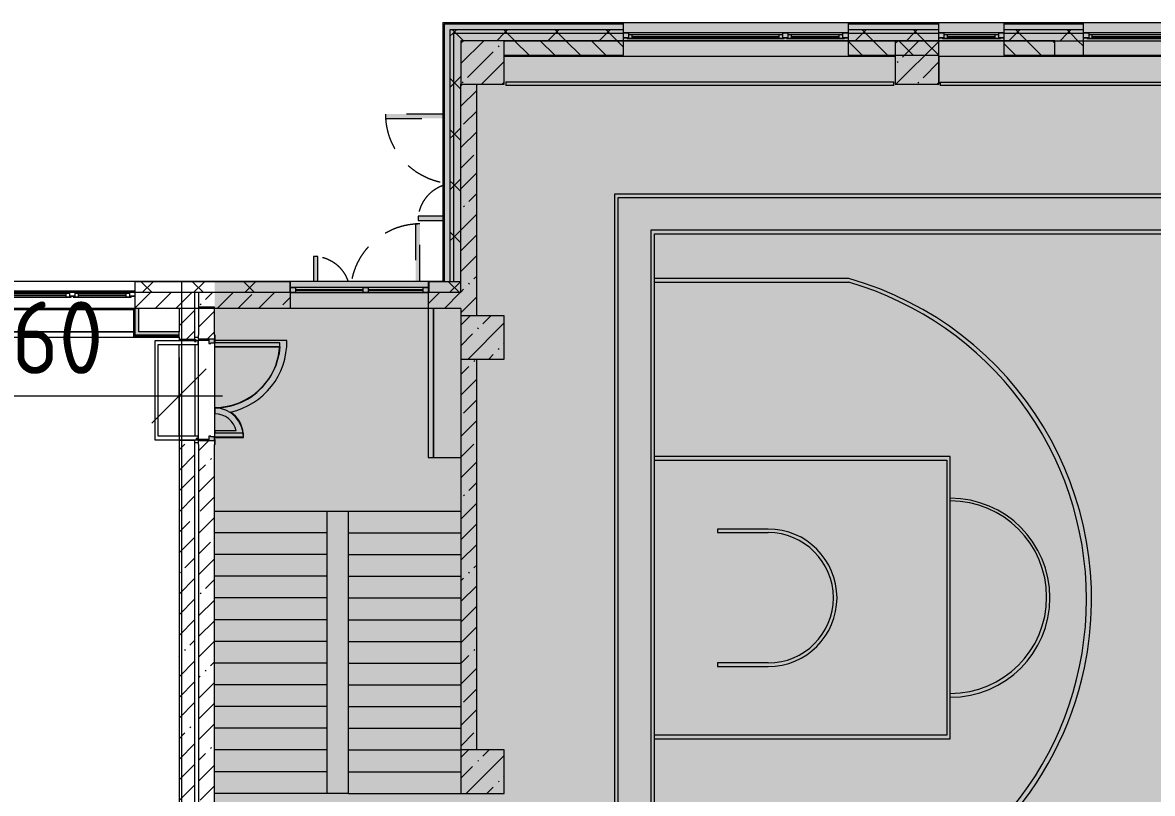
# Model space of a CAD drawing. Header units: millimetres. Extents: x 34897 to 231692, y -8553 to 29000.
# Drawn here: x 140791 to 156392, y 16700 to 27350 of the extents above; entities that cross this region are included whole.
import ezdxf

# ---------------------------------------------------------------- set-up
doc = ezdxf.new("R2010")
doc.units = ezdxf.units.MM
doc.linetypes.add('200_ШТРИХ__ш1_п0_6_', pattern=[800, 500, -300])
for name, color, linetype, lineweight in [('A-ANNO-DIMS', 7, 'Continuous', 9), ('A-ANNO-DIMS-500', 7, 'Continuous', 9), ('A-DETL-MBND-1', 7, '200_ШТРИХ__ш1_п0_6_', 9), ('A-GLAZ-2', 7, 'Continuous', 5), ('A-WALL', 7, 'Continuous', 9), ('A-WALL-3', 7, 'Continuous', 5), ('I-WALL-4', 7, 'Continuous', 5), ('S-COLS-3', 7, 'Continuous', 5), ('Оси', 7, 'Continuous', 9)]:
    doc.layers.add(name, color=color, linetype=linetype, lineweight=lineweight)
doc.layers.add('A-DETL-GENF-2', color=7, linetype='Continuous', lineweight=9, true_color=0xc0c0c0, transparency=0.4)
for name, color, linetype, lineweight, true_color in [('A-DOOR-2', 7, 'Continuous', 5, 0xe2e2e2), ('A-DOOR-3', 7, 'Continuous', 5, 0xb7b7b7), ('A-DOOR-FRAM-1', 7, 'Continuous', 5, 0xe2e2e2), ('A-DOOR-FRAM-2', 7, 'Continuous', 5, 0xaaaaaa), ('A-DOOR-FRAM-3', 7, 'Continuous', 5, 0xb7b7b7), ('A-FLOR-1', 7, 'Continuous', 5, 0xaaaaaa), ('A-FLOR-2', 7, 'Continuous', 5, 0xb7b7b7), ('A-GLAZ-3', 7, 'Continuous', 5, 0x737373), ('A-WALL-4', 7, 'Continuous', 9, 0x737373), ('A-WALL-5', 7, 'Continuous', 5, 0x737373), ('I-WALL-3', 7, 'Continuous', 9, 0xe7e7e7), ('I-WALL-5', 7, 'Continuous', 5, 0x737373), ('S-COLS-4', 7, 'Continuous', 5, 0x737373), ('S-STRS-1', 7, 'Continuous', 5, 0x737373)]:
    doc.layers.add(name, color=color, linetype=linetype, lineweight=lineweight, true_color=true_color)
doc.styles.add('ISOCPEUR_1', font='isocpeur.ttf', dxfattribs={"width": 0.9, "height": 1000})
doc.dimstyles.new('ISO-2_0_0_9К_Средний_округл2', dxfattribs={"dimscale": 304.8, "dimtxt": 995.981176, "dimasz": 2.46063, "dimexe": 1.968504, "dimexo": 0, "dimgap": 0, "dimtad": 1, "dimdec": 0, "dimrnd": 10, "dimzin": 0, "dimdsep": 46, "dimtxsty": 'ISOCPEUR_1', "dimblk1": 'OBLIQUE', "dimblk2": 'OBLIQUE', "dimsah": 1, "dimcen": 0.09, "dimdle": 1.968504, "dimazin": 0, "dimtfac": 1, "dimtdec": 4, "dimtix": 1, "dimtmove": 0, "dimatfit": 3, "dimfxl": 1, "dimtvp": 1, "dimtolj": 1, "dimtzin": 0, "dimarcsym": 2})
pattern_1 = [(45, (104681.5, 0), (-285.123, 285.123), []), (45, (104966.64, 0), (-285.123, 285.123), [504.031, -100.806, 16.764, -84.042])]
pattern_2 = [(45, (104681.5, 0), (-353.5534, 353.5534), []), (135, (104681.5, 0), (-353.5534, -353.5534), [])]
pattern_3 = [(45, (104681.5, 0), (-530.33, 530.33), []), (135, (104681.5, 0), (-530.33, -530.33), [])]

# ---------------------------------------------------------------- blocks, each defined once
blk = doc.blocks.new('BSC_Колонна _Прямоугольная - 600х600-V67-2_10_2_птичка')
at = {"layer": 'S-COLS-3'}
h = blk.add_hatch(dxfattribs=at)
h.set_pattern_fill('FP_111', color=256, style=0, pattern_type=2)
h.set_pattern_definition([(45, (-42460, -26800), (-285.123, 285.123), []), (45, (-42174.88, -26800), (-285.123, 285.123), [504.031, -100.806, 16.764, -84.042])])
h.paths.add_polyline_path([(-300, -300), (300, -300), (300, 300), (-300, 300), (-300, 39)])
at = {"layer": 'S-COLS-4'}
for p, q in [((300, 300), (-300, 300)), ((-300, 300), (-300, -300)), ((300, -300), (300, 300)), ((-300, -300), (300, -300))]:
    blk.add_line(p, q, dxfattribs=at)
blk = doc.blocks.new('BSC_Колонна _Прямоугольная - 600х600-V80-2_10_2_птичка')
at = {"layer": 'S-COLS-3'}
h = blk.add_hatch(dxfattribs=at)
h.set_pattern_fill('FP_123', color=256, style=0, pattern_type=2)
h.set_pattern_definition([(45, (-42460, -17000), (-285.123, 285.123), []), (45, (-42174.88, -17000), (-285.123, 285.123), [504.031, -100.806, 16.764, -84.042])])
h.paths.add_polyline_path([(-300, -300), (300, -300), (300, 300), (-300, 300)])
at = {"layer": 'S-COLS-4'}
for p, q in [((300, 300), (-300, 300)), ((-300, 300), (-300, -300)), ((300, -300), (300, 300)), ((-300, -300), (300, -300))]:
    blk.add_line(p, q, dxfattribs=at)
blk = doc.blocks.new('BSC_Колонна _Прямоугольная - 600х600-V81-2_10_2_птичка')
at = {"layer": 'S-COLS-3'}
h = blk.add_hatch(dxfattribs=at)
h.set_pattern_fill('FP_124', color=256, style=0, pattern_type=2)
h.set_pattern_definition([(45, (-42460, -23000), (-285.123, 285.123), []), (45, (-42174.88, -23000), (-285.123, 285.123), [504.031, -100.806, 16.764, -84.042])])
h.paths.add_polyline_path([(-300, -300), (300, -300), (300, 300), (-300, 300), (-300, -210)])
at = {"layer": 'S-COLS-4'}
for p, q in [((300, 300), (-300, 300)), ((-300, 300), (-300, -300)), ((300, -300), (300, 300)), ((-300, -300), (300, -300))]:
    blk.add_line(p, q, dxfattribs=at)
blk = doc.blocks.new('120_Окно_СКБ_2Ст - 120_Окно_СКБ_2Ст 3100х2500 _мал_створка слева_ 2-19089248-2_10_2_птичка')
at = {"layer": 'A-GLAZ-3'}
for p, q in [((-1550, -75), (-1550, -5)), ((-1550, -5), (-1480, -5)), ((1550, -5), (-1550, -5)), ((-1480, -75), (-1550, -75)), ((-1550, -75), (-1500, -75)), ((-1480, -75), (-1500, -75)), ((-1500, -75), (-1500, -85)), ((-1500, -85), (670, -85)), ((670, -85), (-1500, -85)), ((-1480, -5), (-1480, -75)), ((650, -35), (-1480, -35)), ((-1480, -35), (-1480, -75)), ((-1430, -85), (-1430, -35)), ((-1430, -55), (600, -55)), ((600, -65), (-1430, -65)), ((600, -85), (600, -35)), ((650, -75), (650, -5)), ((650, -5), (720, -5)), ((650, -75), (650, -35)), ((720, -75), (650, -75)), ((670, -75), (650, -75)), ((670, -75), (700, -75)), ((670, -85), (670, -75)), ((720, -75), (700, -75)), ((700, -75), (700, -85)), ((700, -85), (1500, -85)), ((1500, -85), (700, -85)), ((720, -5), (720, -75)), ((1480, -35), (720, -35)), ((720, -35), (720, -75)), ((770, -85), (770, -35)), ((770, -55), (1430, -55)), ((1430, -65), (770, -65)), ((1430, -85), (1430, -35)), ((1480, -75), (1480, -5)), ((1480, -5), (1550, -5)), ((1480, -75), (1480, -35)), ((1550, -75), (1480, -75)), ((1500, -75), (1480, -75)), ((1500, -75), (1550, -75)), ((1500, -85), (1500, -75)), ((1550, -5), (1550, -75))]:
    blk.add_line(p, q, dxfattribs=at)
blk = doc.blocks.new('120_Окно_СКБ_1Ст - 120_Окно_СКБ_1Ст 900х2500_h_-19906774-2_10_2_птичка')
at = {"layer": 'A-GLAZ-3'}
for p, q in [((-450, -75), (-450, -5)), ((-450, -5), (-380, -5)), ((450, -5), (-450, -5)), ((-380, -75), (-450, -75)), ((-450, -75), (-400, -75)), ((-380, -75), (-400, -75)), ((-400, -75), (-400, -85)), ((-400, -85), (400, -85)), ((400, -85), (-400, -85)), ((-380, -5), (-380, -75)), ((380, -35), (-380, -35)), ((-380, -35), (-380, -75)), ((-330, -85), (-330, -35)), ((-330, -55), (330, -55)), ((330, -65), (-330, -65)), ((330, -85), (330, -35)), ((380, -75), (380, -5)), ((380, -5), (450, -5)), ((380, -75), (380, -35)), ((450, -75), (380, -75)), ((400, -75), (380, -75)), ((400, -75), (450, -75)), ((400, -85), (400, -75)), ((450, -5), (450, -75))]:
    blk.add_line(p, q, dxfattribs=at)
blk = doc.blocks.new('120_Окно_СКБ_2Ст - 120_Окно_СКБ_2Ст 3100х2500 _мал_створка слева_ 2-22446355-2_10_2_птичка')
at = {"layer": 'A-GLAZ-2'}
for p, q in [((-1550, -127), (-1550, -57)), ((-1550, -57), (-1480, -57)), ((1550, -57), (-1550, -57)), ((-1480, -127), (-1550, -127)), ((-1550, -127), (-1500, -127)), ((-1480, -127), (-1500, -127)), ((-1500, -127), (-1500, -137)), ((-1500, -137), (670, -137)), ((670, -137), (-1500, -137)), ((-1480, -57), (-1480, -127)), ((650, -87), (-1480, -87)), ((-1480, -87), (-1480, -127)), ((-1430, -137), (-1430, -87)), ((-1430, -107), (600, -107)), ((600, -117), (-1430, -117)), ((600, -137), (600, -87)), ((650, -127), (650, -57)), ((650, -57), (720, -57)), ((650, -127), (650, -87)), ((720, -127), (650, -127)), ((670, -127), (650, -127)), ((670, -127), (700, -127)), ((670, -137), (670, -127)), ((720, -127), (700, -127)), ((700, -127), (700, -137)), ((700, -137), (1500, -137)), ((1500, -137), (700, -137)), ((720, -57), (720, -127)), ((1480, -87), (720, -87)), ((720, -87), (720, -127)), ((770, -137), (770, -87)), ((770, -107), (1430, -107)), ((1430, -117), (770, -117)), ((1430, -137), (1430, -87)), ((1480, -127), (1480, -57)), ((1480, -57), (1550, -57)), ((1480, -127), (1480, -87)), ((1550, -127), (1480, -127)), ((1500, -127), (1480, -127)), ((1500, -127), (1550, -127)), ((1500, -137), (1500, -127)), ((1550, -57), (1550, -127))]:
    blk.add_line(p, q, dxfattribs=at)
blk = doc.blocks.new('120_Окно_СКБ_2Ст - 120_Окно_СКБ_2Ст 1900х2400 глухое-23537524-2_10_2_птичка')
at = {"layer": 'A-GLAZ-3'}
for p, q in [((-950, 5), (-950, 75)), ((-950, 75), (-880, 75)), ((950, 75), (-950, 75)), ((-880, 5), (-950, 5)), ((-950, 5), (950, 5)), ((-880, 75), (-880, 5)), ((-120, 45), (-880, 45)), ((-120, 35), (-880, 35)), ((-120, 5), (-120, 75)), ((-120, 75), (-50, 75)), ((-50, 5), (-120, 5)), ((-50, 75), (-50, 5)), ((880, 45), (-50, 45)), ((880, 35), (-50, 35)), ((880, 5), (880, 75)), ((880, 75), (950, 75)), ((950, 5), (880, 5)), ((950, 75), (950, 5))]:
    blk.add_line(p, q, dxfattribs=at)
blk = doc.blocks.new('110_Дверь_СКБ_2Ст_Наружная - ДН-1_л__ Двухстворчатая 1350 х3200 _ЛК_ в свету с верхним остеклением 2-22448815-2_10_2_птичка')
at = {"layer": 'A-DETL-MBND-1'}
for points in [[(755, 79), (755, 869), (695, 869), (695, 79)], [(-655, 79), (-655, 419), (-715, 419), (-715, 79)]]:
    blk.add_hatch(color=256, dxfattribs=at).paths.add_polyline_path(points)
for p, q in [((755, 869), (695, 869)), ((695, 869), (695, 79)), ((755, 79), (755, 869)), ((-715, 419), (-715, 79)), ((-655, 419), (-715, 419)), ((-655, 79), (-655, 419))]:
    blk.add_line(p, q, dxfattribs=at)
for centre, radius, start, end in [((755, -91), 960, 90, 169.7202), ((-715, -91), 510, 19.6305, 90)]:
    blk.add_arc(centre, radius, start, end, dxfattribs=at)
blk = doc.blocks.new('110_Дверь_СКБ_2Ст - Д-1 Лестничная клетка EIS60-V157-2_10_2_птичка')
at = {"layer": 'A-DOOR-2'}
for points in [[(-587.5, 110), (-587.5, 1010), (-637.5, 1010), (-637.5, 110)], [(662.5, 510), (612.5, 510), (612.5, 110), (662.5, 110)], [(712.5, 30), (697.5, 30), (697.5, -110), (712.5, -110)]]:
    blk.add_hatch(color=256, dxfattribs=at).paths.add_polyline_path(points)
h = blk.add_hatch(color=256, dxfattribs=at)
h.paths.add_polyline_path([(712.5, 110), (662.5, 110), (662.5, 60), (652.5, 60), (654.4, 30), (712.5, 30), (712.5, 90.1)])
h.paths.add_polyline_path([(-627.5, 60), (-637.5, 60), (-637.5, 110), (-687.5, 110), (-687.5, 30), (-627.5, 30)])
at = {"layer": 'A-DOOR-FRAM-1'}
for points in [[(-672.5, 110), (-672.5, 118), (-742.5, 118), (-742.5, 110)], [(-672.5, 30), (-687.5, 30), (-687.5, -110), (-672.5, -110)], [(767.5, 110), (767.5, 118), (697.5, 118), (697.5, 110)], [(-672.5, -110), (-742.5, -110), (-742.5, -118), (-672.5, -118)], [(767.5, -118), (767.5, -110), (697.5, -110), (697.5, -118)]]:
    blk.add_hatch(color=256, dxfattribs=at).paths.add_polyline_path(points)
at = {"layer": 'A-DOOR-3'}
for p, q in [((-637.5, 1010), (-637.5, 110)), ((-587.5, 1010), (-637.5, 1010)), ((-587.5, 110), (-587.5, 1010)), ((662.5, 510), (612.5, 510)), ((612.5, 510), (612.5, 110)), ((662.5, 110), (662.5, 510)), ((-637.5, 110), (-587.5, 110)), ((612.5, 110), (662.5, 110))]:
    blk.add_line(p, q, dxfattribs=at)
for centre, radius, start, end in [((-637.5, 110), 900, 72, 90), ((-637.5, 110), 900, 54, 72), ((-637.5, 110), 900, 0, 54), ((662.5, 110), 400, 90, 180)]:
    blk.add_arc(centre, radius, start, end, dxfattribs=at)
at = {"layer": 'A-DOOR-FRAM-2'}
for p, q in [((-687.5, 110), (-687.5, 30)), ((-687.5, 30), (-627.5, 30)), ((-672.5, 30), (-687.5, 30)), ((-687.5, 30), (-687.5, -110)), ((-672.5, -110), (-672.5, 30)), ((-637.5, 60), (-637.5, 110)), ((-627.5, 60), (-637.5, 60)), ((-627.5, 30), (-627.5, 60)), ((662.5, 60), (652.5, 60)), ((652.5, 60), (652.5, 30)), ((652.5, 30), (712.5, 30)), ((662.5, 110), (662.5, 60)), ((712.5, 30), (697.5, 30)), ((697.5, 30), (697.5, -110)), ((712.5, 30), (712.5, 110)), ((712.5, -110), (712.5, 30)), ((-672.5, -110), (-742.5, -110)), ((-742.5, -110), (-742.5, -118)), ((-742.5, -118), (-672.5, -118)), ((-687.5, -110), (-672.5, -110)), ((-672.5, -118), (-672.5, -110)), ((697.5, -110), (712.5, -110)), ((767.5, -110), (697.5, -110)), ((697.5, -110), (697.5, -118)), ((697.5, -118), (767.5, -118)), ((767.5, -118), (767.5, -110))]:
    blk.add_line(p, q, dxfattribs=at)
at = {"layer": 'A-DOOR-FRAM-3'}
for p, q in [((-672.5, 118), (-742.5, 118)), ((-742.5, 118), (-742.5, 110)), ((-742.5, 110), (-672.5, 110)), ((-637.5, 110), (-687.5, 110)), ((-672.5, 110), (-672.5, 118)), ((712.5, 110), (662.5, 110)), ((767.5, 118), (697.5, 118)), ((697.5, 118), (697.5, 110)), ((697.5, 110), (767.5, 110)), ((767.5, 110), (767.5, 118))]:
    blk.add_line(p, q, dxfattribs=at)
blk = doc.blocks.new('110_Дверь_СКБ_2Ст_Наружная - ДН-1_л__ Двухстворчатая 1350 х3200 _ЛК_ в свету с верхним остеклением EI30-23529464-2_10_2_птичка')
at = {"layer": 'A-DETL-MBND-1'}
for points in [[(695, 512), (695, 125), (755, 125), (755, 915), (695, 915)], [(-715, 125), (-655, 125), (-655, 465), (-715, 465)]]:
    blk.add_hatch(color=256, dxfattribs=at).paths.add_polyline_path(points)
for p, q in [((755, 915), (695, 915)), ((695, 915), (695, 125)), ((755, 125), (755, 915)), ((-715, 465), (-715, 125)), ((-655, 465), (-715, 465)), ((-655, 125), (-655, 465))]:
    blk.add_line(p, q, dxfattribs=at)
for centre, radius, start, end in [((755, -45), 960, 90, 169.737), ((-715, -45), 510, 19.5984, 90)]:
    blk.add_arc(centre, radius, start, end, dxfattribs=at)
blk = doc.blocks.new('Зашивка приборов отопления22 - Зашивка приборов отопления-33321747-2_10_2_птичка')
at = {"layer": 'A-WALL-3'}
for p, q in [((37288, 26888), (34188, 26888)), ((34188, 26567), (37268, 26567)), ((37268, 26567), (34188, 26567)), ((34188, 26492), (37268, 26492))]:
    blk.add_line(p, q, dxfattribs=at)
blk = doc.blocks.new('Зашивка приборов отопления28 - Зашивка приборов отопления-33322877-2_10_2_птичка')
at = {"layer": 'A-WALL-5'}
for p, q in [((75401, 486), (73341, 486)), ((73341, 486), (73341, 411)), ((73341, 411), (73341, 36)), ((75401, 411), (73341, 411)), ((73341, 411), (73341, 36)), ((73341, 411), (75401, 411))]:
    blk.add_line(p, q, dxfattribs=at)
blk = doc.blocks.new('DIMBLOCK112-2_10_2_птичка')
at = {"layer": 'A-ANNO-DIMS-500'}
for p, q in [((142952, 22721), (142952, 21591)), ((142952, 22191), (142952, 22721)), ((138292, 22600), (138292, 21591)), ((138292, 22191), (138292, 22600)), ((137692, 22191), (143552, 22191))]:
    blk.add_line(p, q, dxfattribs=at)
at = {"layer": 'A-ANNO-DIMS-500', "lineweight": 20}
for p, q in [((138292, 22191), (138667, 22566)), ((142952, 22191), (143327, 22566)), ((138292, 22191), (137917, 21816)), ((142952, 22191), (142577, 21816))]:
    blk.add_line(p, q, dxfattribs=at)
at = {"layer": 'A-ANNO-DIMS-500', "color": 0, "insert": (139310, 23497), "char_height": 1000, "width": 3148.83, "attachment_point": 1, "line_spacing_factor": 1.149209, "style": 'ISOCPEUR_1'}
blk.add_mtext('4660', dxfattribs=at)
blk = doc.blocks.new('_Oblique')
at = {"color": 0, "linetype": 'ByBlock', "lineweight": -2}
blk.add_line((-0.5, -0.5), (0.5, 0.5), dxfattribs=at)

msp = doc.modelspace()

# ---------------------------------------------------------------- hatches: boundary and pattern name
at = {"layer": 'A-DETL-GENF-2'}
msp.add_hatch(color=256, dxfattribs=at).paths.add_polyline_path([(180522.5, -280), (180541.5, -280), (180541.5, 3300), (189541.5, 3300), (189541.5, 27350), (146591.5, 27350), (146591.5, 23778), (143441.5, 23778), (143441.5, -280), (179594.9, -280)])
at = {"layer": 'A-WALL-3'}
h = msp.add_hatch(dxfattribs=at)
h.set_pattern_fill('FP_93', color=256, style=0, pattern_type=2)
h.set_pattern_definition(pattern_2)
h.paths.add_polyline_path([(189485.4, 27200), (189541.5, 27200), (189541.5, 27250), (185031.5, 27250), (185031.5, 27200), (188870.1, 27200)])
h.paths.add_polyline_path([(181450, 27200), (182531.5, 27200), (182531.5, 27250), (181021.5, 27250), (181021.5, 27200)])
h.paths.add_polyline_path([(172174.8, 27200), (172641.5, 27200), (172638.5, 27250), (170841.5, 27250), (170841.5, 27200), (171247.3, 27200)])
h.paths.add_polyline_path([(173541.5, 27200), (178921.5, 27200), (178921.5, 27250), (173541.5, 27250)])
h.paths.add_polyline_path([(169941.5, 27200), (169941.5, 27250), (168861.5, 27250), (168861.5, 27200), (169636.7, 27200)])
h.paths.add_polyline_path([(154341.8, 27200), (155441.7, 27200), (155441.7, 27250), (154341.8, 27250)])
h.paths.add_polyline_path([(164541.5, 27200), (165721.5, 27200), (165721.5, 27250), (164541.5, 27250)])
h.paths.add_polyline_path([(161841.5, 27200), (161841.5, 27250), (160591.4, 27250), (160591.4, 27200), (161508.3, 27200)])
h.paths.add_polyline_path([(159189.5, 27200), (159691.4, 27200), (159691.4, 27250), (158541.7, 27250), (158541.7, 27200)])
h.paths.add_polyline_path([(146741.5, 27200), (149088.5, 27200), (149088.5, 27250), (146691.5, 27250), (146691.5, 27200)])
h.paths.add_polyline_path([(153441.8, 27200), (153441.8, 27250), (152188.5, 27250), (152188.5, 27200), (152696.9, 27200)])
h = msp.add_hatch(dxfattribs=at)
h.set_pattern_fill('FP_93', color=256, style=0, pattern_type=2)
h.set_pattern_definition(pattern_2)
h.paths.add_polyline_path([(146691.5, 23770), (146741.5, 23770), (146741.5, 27200), (146691.5, 27200), (146691.5, 23778)])
h = msp.add_hatch(dxfattribs=at)
h.set_pattern_fill('FP_93', color=256, style=0, pattern_type=2)
h.set_pattern_definition(pattern_2)
h.paths.add_polyline_path([(188881.5, 27100), (189541.5, 27100), (189541.5, 27200), (185031.5, 27200), (185031.5, 27100), (188870.1, 27100)])
h.paths.add_polyline_path([(172174.8, 27100), (172641.5, 27100), (172638.5, 27200), (170841.5, 27200), (170841.5, 27100), (171441.5, 27100)])
h.paths.add_polyline_path([(169941.5, 27100), (169941.5, 27200), (168861.5, 27200), (168861.5, 27100), (169636.7, 27100)])
h.paths.add_polyline_path([(173541.5, 27100), (178921.5, 27100), (178921.5, 27200), (173541.5, 27200)])
h.paths.add_polyline_path([(182531.5, 27100), (182531.5, 27200), (181021.5, 27200), (181021.5, 27100), (182377.5, 27100)])
h.paths.add_polyline_path([(161841.5, 27100), (161841.5, 27200), (160591.4, 27200), (160591.4, 27100), (161508.3, 27100)])
h.paths.add_polyline_path([(165721.5, 27100), (165721.5, 27200), (164541.5, 27200), (164541.5, 27100), (165682.1, 27100)])
h.paths.add_polyline_path([(158541.7, 27100), (159691.4, 27100), (159691.4, 27200), (158541.7, 27200)])
h.paths.add_polyline_path([(149088.5, 27100), (149088.5, 27200), (146741.5, 27200), (146741.5, 27100), (148059.3, 27100)])
h.paths.add_polyline_path([(152188.5, 27100), (153441.8, 27100), (153441.8, 27200), (152188.5, 27200)])
h.paths.add_polyline_path([(154341.8, 27100), (155441.7, 27100), (155441.7, 27200), (154341.8, 27200)])
h = msp.add_hatch(dxfattribs=at)
h.set_pattern_fill('FP_93', color=256, style=0, pattern_type=2)
h.set_pattern_definition(pattern_2)
h.paths.add_polyline_path([(146841.5, 23770), (146841.5, 27100), (146741.5, 27100), (146741.5, 23770)])
h = msp.add_hatch(dxfattribs=at)
h.set_pattern_fill('FP_103', color=256, style=0, pattern_type=2)
h.set_pattern_definition([(135, (104681.52, 0), (-176.7767, -176.7767), [])])
h.paths.add_polyline_path([(147441.5, 26900), (149088.5, 26900), (149088.5, 27100), (147441.5, 27100), (147441.5, 26947.7)])
h.paths.add_polyline_path([(155046.3, 26900), (155046.3, 27100), (154341.8, 27100), (154341.8, 26900), (154551.9, 26900)])
h.paths.add_polyline_path([(152188.5, 26900), (153441.8, 26900), (153441.8, 27100), (152188.5, 27100)])
h = msp.add_hatch(dxfattribs=at)
h.set_pattern_fill('FP_93', color=256, style=0, pattern_type=2)
h.set_pattern_definition(pattern_2)
h.paths.add_polyline_path([(138541.5, 23620), (139241.5, 23620), (139241.5, 23770), (138521.5, 23770), (138521.5, 23620)])
h.paths.add_polyline_path([(143441.5, 23620), (143441.5, 23770), (142341.5, 23770), (142341.5, 23620), (143421.7, 23620)])
h = msp.add_hatch(dxfattribs=at)
h.set_pattern_fill('FP_93', color=256, style=0, pattern_type=2)
h.set_pattern_definition(pattern_2)
h.paths.add_polyline_path([(146591.5, 23620), (146841.5, 23620), (146841.5, 23770), (146399.5, 23770), (146399.5, 23620), (146570.8, 23620)])
h.paths.add_polyline_path([(144483.5, 23620), (144483.5, 23770), (143441.5, 23770), (143441.5, 23620), (144349.2, 23620)])
at = {"layer": 'I-WALL-3'}
for points in [[(142346.5, 23029), (142396.5, 23029), (142396.5, 23399), (142346.5, 23399), (142346.5, 23368.5)], [(142396.5, 23029), (142951.5, 23029), (142951.5, 23079), (142396.5, 23079)]]:
    msp.add_hatch(color=256, dxfattribs=at).paths.add_polyline_path(points)
at = {"layer": 'I-WALL-4'}
h = msp.add_hatch(dxfattribs=at)
h.set_pattern_fill('FP_104', color=256, style=0, pattern_type=2)
h.set_pattern_definition([(135, (104681.5, 0), (-353.5534, -353.5534), [])])
h.paths.add_polyline_path([(185031.5, 26900), (185331.5, 26900), (185331.5, 27100), (185031.5, 27100), (185031.5, 26974.9)])
h.paths.add_polyline_path([(188881.5, 26900), (188881.5, 27100), (185831.5, 27100), (185831.5, 26900), (188870.1, 26900)])
h.paths.add_polyline_path([(178221.5, 26900), (178221.5, 27100), (175491.5, 27100), (175491.5, 26900), (177739.9, 26900)])
h.paths.add_polyline_path([(172641.5, 26900), (172638.5, 27100), (171441.5, 27100), (171441.5, 26900), (172638.5, 26900)])
h.paths.add_polyline_path([(178921.5, 26900), (178921.5, 27100), (178721.5, 27100), (178721.5, 26900)])
h.paths.add_polyline_path([(173541.5, 26900), (174991.5, 26900), (174991.5, 27100), (173541.5, 27100)])
h.paths.add_polyline_path([(181431.5, 26900), (181431.5, 27100), (181021.5, 27100), (181021.5, 26900)])
h.paths.add_polyline_path([(182531.5, 26900), (182531.5, 27100), (181931.5, 27100), (181931.5, 26900), (182377.5, 26900)])
h.paths.add_polyline_path([(161044.5, 26900), (161841.5, 26900), (161841.5, 27100), (160591.4, 27100), (160591.4, 26900)])
h.paths.add_polyline_path([(158541.7, 26900), (159691.4, 26900), (159691.4, 27100), (158541.7, 27100)])
h.paths.add_polyline_path([(164541.5, 26900), (165741.5, 26900), (165741.5, 27100), (164541.5, 27100)])
h.paths.add_polyline_path([(169146.3, 26900), (169941.5, 26900), (169941.5, 27100), (168841.5, 27100), (168841.5, 26900)])
h.paths.add_polyline_path([(155046.3, 26900), (155441.7, 26900), (155441.7, 27100), (155046.3, 27100)])
h = msp.add_hatch(dxfattribs=at)
h.set_pattern_fill('FP_101', color=256, style=0, pattern_type=2)
h.set_pattern_definition(pattern_1)
h.paths.add_polyline_path([(147061.5, 23300), (147061.5, 26500), (146841.5, 26500), (146841.5, 23300)])
h = msp.add_hatch(dxfattribs=at)
h.set_pattern_fill('FP_101', color=256, style=0, pattern_type=2)
h.set_pattern_definition(pattern_1)
h.paths.add_polyline_path([(142494.1, 23400), (143171.5, 23400), (143171.5, 23620), (142341.5, 23620), (142341.5, 23400)])
h.paths.add_polyline_path([(138291.5, 23400), (139241.5, 23400), (139241.5, 23620), (138291.5, 23620)])
h = msp.add_hatch(dxfattribs=at)
h.set_pattern_fill('FP_101', color=256, style=0, pattern_type=2)
h.set_pattern_definition(pattern_1)
h.paths.add_polyline_path([(143221.5, 23400), (143441.5, 23400), (143441.5, 23620), (143221.5, 23620)])
h = msp.add_hatch(dxfattribs=at)
h.set_pattern_fill('FP_101', color=256, style=0, pattern_type=2)
h.set_pattern_definition(pattern_1)
h.paths.add_polyline_path([(146841.5, 23400), (146841.5, 23620), (146391.5, 23620), (146391.5, 23400), (146668, 23400)])
h.paths.add_polyline_path([(144349.2, 23400), (144491.5, 23400), (144486.5, 23620), (143441.5, 23620), (143441.5, 23400)])
h = msp.add_hatch(dxfattribs=at)
h.set_pattern_fill('FP_101', color=256, style=0, pattern_type=2)
h.set_pattern_definition(pattern_1)
h.paths.add_polyline_path([(143421.7, 10450), (143441.5, 10450), (143441.5, 12125), (143221.5, 12125), (143221.5, 10450)])
h.paths.add_polyline_path([(143221.5, 13525), (143441.5, 13525), (143441.5, 21575), (143221.5, 21575), (143221.5, 13534.8)])
h.paths.add_polyline_path([(143441.5, 22975), (143441.5, 23420.3), (143221.5, 23420.3), (143221.5, 22975), (143421.7, 22975)])
h = msp.add_hatch(dxfattribs=at)
h.set_pattern_fill('FP_101', color=256, style=0, pattern_type=2)
h.set_pattern_definition(pattern_1)
h.paths.add_polyline_path([(142951.5, 11200), (143171.5, 11200), (143171.5, 12125), (142951.5, 12125), (142951.5, 11221)])
h.paths.add_polyline_path([(143171.5, 13525), (143171.5, 21575), (142951.5, 21575), (142951.5, 13525)])
h.paths.add_polyline_path([(143171.5, 22975), (143171.5, 23400), (142951.5, 23400), (142951.5, 22975)])
h = msp.add_hatch(dxfattribs=at)
h.set_pattern_fill('FP_205', color=256, style=0, pattern_type=2)
h.set_pattern_definition(pattern_3)
h.paths.add_polyline_path([(142334, 23004), (142951.5, 23004), (142951.5, 23016.5), (142334, 23016.5)])
h = msp.add_hatch(dxfattribs=at)
h.set_pattern_fill('FP_205', color=256, style=0, pattern_type=2)
h.set_pattern_definition(pattern_3)
h.paths.add_polyline_path([(142494.1, 23016.5), (142951.5, 23016.5), (142951.5, 23029), (142346.5, 23029), (142346.5, 23016.5), (142396.5, 23016.5)])
h = msp.add_hatch(dxfattribs=at)
h.set_pattern_fill('FP_101', color=256, style=0, pattern_type=2)
h.set_pattern_definition(pattern_1)
h.paths.add_polyline_path([(147061.5, 17300), (147061.5, 22700), (146841.5, 22700), (146841.5, 17300)])
at = {"layer": 'S-COLS-3'}
h = msp.add_hatch(dxfattribs=at)
h.set_pattern_fill('FP_101', color=256, style=0, pattern_type=2)
h.set_pattern_definition(pattern_1)
h.paths.add_polyline_path([(153441.5, 26500), (153441.5, 27100), (152841.5, 27100), (152841.5, 26500)])

# ---------------------------------------------------------------- linework, layer by layer
at = {"layer": 'A-DETL-MBND-1'}
msp.add_line((143221.5, 23619.7), (143171.5, 23619.7), dxfattribs=at)
at = {"layer": 'A-FLOR-1'}
for p, q in [((142321.5, 23380), (139241.5, 23380)), ((143221.5, 23400), (143171.5, 23400)), ((139241.5, 23079), (142321.5, 23079)), ((142931.5, 23003), (142321.5, 23003)), ((143166.5, 22954.3), (142614.9, 22954.3)), ((142614.9, 22954.3), (142614.9, 21584.5)), ((142931.5, 23000), (142931.5, 23003)), ((142951.5, 23000), (142931.5, 23000)), ((143213.5, 23000), (143171.5, 23000)), ((143214.9, 22954.3), (143186.5, 22954.3)), ((143214.9, 22904.3), (143214.9, 22954.3)), ((142664.9, 21634.5), (142664.9, 22904.3)), ((142664.9, 22904.3), (143214.9, 22904.3)), ((142614.9, 21584.5), (143213.5, 21584.5)), ((143214.9, 21634.5), (142664.9, 21634.5)), ((143170.8, 21550), (143213.5, 21550)), ((143214.9, 21590), (143214.9, 21634.5))]:
    msp.add_line(p, q, dxfattribs=at)
at = {"layer": 'A-FLOR-2'}
for p, q in [((147461.5, 26880), (147441.5, 26880)), ((153441.8, 26880), (153441.8, 26500)), ((169321.5, 24981.3), (148965.1, 24981.3)), ((148965.1, 24981.3), (148965.1, 13824.4)), ((149015.1, 13874.4), (149015.1, 24931.3)), ((149015.1, 24931.3), (169271.5, 24931.3)), ((168821.5, 24481.3), (149465.1, 24481.3)), ((149465.1, 24481.3), (149465.1, 14324.4)), ((149515.1, 14374.4), (149515.1, 24431.3)), ((149515.1, 24431.3), (159118.3, 24431.3)), ((152201.2, 23812.8), (149511.5, 23812.8)), ((149511.5, 23812.8), (149511.5, 23762.8)), ((149511.5, 23762.8), (152201.2, 23762.8)), ((144439.7, 22959.2), (143444.9, 22959.2)), ((143444.9, 22959.2), (143444.9, 22925)), ((143444.9, 22869.2), (144347.2, 22869.2)), ((143444.9, 22034.2), (143444.9, 21944.2)), ((143742, 21708.1), (143444.9, 21708.1)), ((143444.9, 21708.1), (143444.9, 21675)), ((143444.9, 21625), (143444.9, 21618.1)), ((143444.9, 21618.1), (143839.3, 21618.1)), ((153601.2, 21352.8), (149511.5, 21352.8)), ((149511.5, 21352.8), (149511.5, 21302.8)), ((149511.5, 21302.8), (153551.2, 21302.8)), ((153551.2, 21302.8), (153551.2, 17502.8)), ((153601.2, 17452.8), (153601.2, 21352.8)), ((150386.5, 20352.8), (150386.5, 20302.8)), ((151086.5, 20352.8), (150386.5, 20352.8)), ((150386.5, 20302.8), (151086.5, 20302.8)), ((151086.5, 18502.8), (150386.5, 18502.8)), ((150386.5, 18502.8), (150386.5, 18452.8)), ((150386.5, 18452.8), (151086.5, 18452.8)), ((153551.2, 17502.8), (149511.5, 17502.8)), ((149511.5, 17502.8), (149511.5, 17452.8)), ((149511.5, 17452.8), (153601.2, 17452.8))]:
    msp.add_line(p, q, dxfattribs=at)
for centre, radius, start, end in [((150946.5, 19382.8), 4604.2, 348.13013, 74.18669), ((150917, 19382.8), 4564.4, 286.34112, 73.65888), ((143444.9, 22939.2), 995, 282.67054, 1.1511), ((143444.9, 22939.2), 905, 270, 355.56313), ((143444.9, 21639.2), 305, 13.0427, 90), ((143444.9, 21639.2), 395, 5.20117, 56.45952), ((143444.9, 21639.2), 395, 356.92799, 357.93552), ((153601.2, 19402.8), 1375, 270, 90), ((153601.2, 19411.7), 1330, 270, 90), ((151086.5, 19402.8), 950, 270, 90), ((151086.5, 19402.8), 900, 270, 90), ((150946.5, 19382.8), 4604.2, 285.81331, 348.1026)]:
    msp.add_arc(centre, radius, start, end, dxfattribs=at)
at = {"layer": 'A-WALL'}
for p, q in [((144486.5, 23773), (142341.5, 23773)), ((144483.5, 23770), (142341.5, 23770)), ((143171.5, 23620), (142341.5, 23620)), ((142334, 23016.5), (142334, 23399)), ((142346.5, 23029), (142346.5, 23399)), ((142951.5, 23016.5), (142334, 23016.5)), ((142951.5, 23029), (142346.5, 23029)), ((142951.5, 23004), (142951.5, 23079))]:
    msp.add_line(p, q, dxfattribs=at)
at = {"layer": 'A-WALL-3'}
for p, q in [((138541.5, 23778), (146591.5, 23778)), ((142341.5, 23778), (142341.5, 23620)), ((143221.5, 23620), (138521.5, 23620)), ((143166.5, 22965), (143166.5, 22945)), ((143186.5, 22965), (143166.5, 22965)), ((143166.5, 22945), (143186.5, 22945)), ((143186.5, 22945), (143186.5, 22965)), ((143206.5, 21605), (143186.5, 21605)), ((143186.5, 21605), (143186.5, 21585)), ((143186.5, 21585), (143206.5, 21585)), ((143206.5, 21585), (143206.5, 21605))]:
    msp.add_line(p, q, dxfattribs=at)
at = {"layer": 'A-WALL-4'}
for p, q in [((146611.5, 27330), (146611.5, 23779.7)), ((149088.5, 27330), (146611.5, 27330)), ((153441.8, 27330), (152188.5, 27330)), ((155441.7, 27330), (154341.8, 27330)), ((146691.5, 27250), (146691.5, 23770)), ((149088.5, 27250), (146691.5, 27250)), ((146741.5, 27200), (146741.5, 23770)), ((149088.5, 27200), (146741.5, 27200)), ((153441.8, 27250), (152188.5, 27250)), ((153441.8, 27200), (152188.5, 27200)), ((155441.7, 27250), (154341.8, 27250)), ((155441.7, 27200), (154341.8, 27200)), ((149088.5, 27100), (147441.5, 27100)), ((147441.5, 27100), (149088.5, 27100)), ((153441.8, 27100), (152188.5, 27100)), ((152188.5, 27100), (153441.8, 27100)), ((155046.3, 27100), (154341.8, 27100)), ((154341.8, 27100), (155441.7, 27100)), ((155046.3, 26900), (155046.3, 27100)), ((144483.5, 23620), (144483.5, 23770)), ((144486.5, 23620), (144486.5, 23773)), ((146396.5, 23773), (146396.5, 23620)), ((146611.5, 23773), (146396.5, 23773)), ((146399.5, 23770), (146399.5, 23620)), ((146841.5, 23770), (146399.5, 23770)), ((146591.5, 23778), (146611.5, 23778)), ((146611.5, 23778), (146611.5, 23770)), ((144491.5, 23620), (143221.5, 23620)), ((146841.5, 23620), (146391.5, 23620))]:
    msp.add_line(p, q, dxfattribs=at)
at = {"layer": 'A-WALL-5'}
for p, q in [((146591.5, 27350), (146591.5, 23778)), ((146591.5, 27350), (161841.5, 27350)), ((149088.5, 27100), (149088.5, 27350)), ((152188.5, 27350), (152188.5, 27100)), ((153441.8, 27100), (153441.8, 27350)), ((154341.8, 27350), (154341.8, 27100)), ((155441.7, 27100), (155441.7, 27350)), ((149088.5, 26900), (149088.5, 27100)), ((152188.5, 27100), (149088.5, 27100)), ((152188.5, 27100), (152188.5, 26900)), ((153441.8, 26900), (153441.8, 27100)), ((154341.8, 27100), (153441.8, 27100)), ((154341.8, 27100), (154341.8, 26900)), ((147441.5, 26900), (149088.5, 26900)), ((152188.5, 26900), (153441.8, 26900)), ((154341.8, 26900), (155046.3, 26900)), ((146841.5, 23620), (146841.5, 26500)), ((144491.5, 23620), (144491.5, 23778)), ((146391.5, 23778), (146391.5, 23620))]:
    msp.add_line(p, q, dxfattribs=at)
at = {"layer": 'I-WALL-4'}
for p, q in [((142341.5, 23620), (142341.5, 23400)), ((143171.5, 22965), (143171.5, 23620)), ((143221.5, 23620), (143221.5, 23030)), ((143441.5, 23420.3), (143221.5, 23420.3)), ((143171.5, 23400), (138291.5, 23400)), ((142321.5, 23399), (142321.5, 23004)), ((142396.5, 23399), (142321.5, 23399)), ((142396.5, 23079), (142396.5, 23399)), ((142951.5, 23400), (142951.5, 23079)), ((142321.5, 23004), (142951.5, 23004)), ((142951.5, 23079), (142396.5, 23079)), ((142951.5, 23004), (142951.5, 22954.3)), ((142951.5, 22975), (143171.5, 22975)), ((143221.5, 21590), (143221.5, 22960)), ((142951.5, 21634.5), (142951.5, 22904.3)), ((143171.5, 22904.3), (143171.5, 21634.5)), ((142951.5, 21584.5), (142951.5, 13518)), ((143171.5, 21575), (142951.5, 21575)), ((143171.5, 11200), (143171.5, 21584.5)), ((143221.5, 21520), (143221.5, 13580))]:
    msp.add_line(p, q, dxfattribs=at)
at = {"layer": 'I-WALL-5'}
for p, q in [((149088.5, 27100), (152188.5, 27100)), ((153441.8, 27100), (154341.8, 27100)), ((155441.7, 26900), (155441.7, 27100)), ((155441.7, 27100), (158541.7, 27100)), ((147461.5, 26900), (147461.5, 26880)), ((152841.5, 26880), (147461.5, 26880)), ((158841.5, 26880), (153441.5, 26880)), ((155046.3, 26900), (170841.5, 26900)), ((147462.5, 26530), (152821.5, 26530)), ((147462.5, 26530), (147462.5, 26480)), ((152821.5, 26480), (152821.5, 26530)), ((153462.8, 26529), (158820.5, 26529)), ((153462.8, 26529), (153462.8, 26479)), ((147061.5, 23300), (147061.5, 26500)), ((152821.5, 26480), (147462.5, 26480)), ((158820.5, 26479), (153462.8, 26479)), ((144491.5, 23400), (144491.5, 23620)), ((146391.5, 23620), (146391.5, 23400)), ((143441.5, 23030), (143441.5, 23420.3)), ((146841.5, 23400), (143221.5, 23400)), ((146841.5, 23400), (146841.5, 23300)), ((143441.5, 22875), (143441.5, 21675)), ((146841.5, 22700), (146841.5, 17300)), ((147061.5, 17300), (147061.5, 22700)), ((143441.5, 15200), (143441.5, 21520))]:
    msp.add_line(p, q, dxfattribs=at)
at = {"layer": 'S-COLS-4'}
for p, q in [((153441.5, 27100), (152841.5, 27100)), ((152841.5, 27100), (152841.5, 26500)), ((153441.5, 26500), (153441.5, 27100)), ((152841.5, 26500), (153441.5, 26500))]:
    msp.add_line(p, q, dxfattribs=at)
at = {"layer": 'S-STRS-1'}
for p, q in [((143441.5, 22875), (143441.5, 21675)), ((143441.5, 20600), (145291.5, 20600)), ((144991.5, 20600), (144991.5, 20300)), ((145291.5, 20600), (146841.5, 20600)), ((145291.5, 20300), (145291.5, 20600)), ((145291.5, 20600), (146841.5, 20600)), ((144991.5, 20300), (143441.5, 20300)), ((144991.5, 20300), (143441.5, 20300)), ((144991.5, 20300), (144991.5, 20000)), ((145291.5, 20000), (145291.5, 20300)), ((145291.5, 20300), (146841.5, 20300)), ((145291.5, 20300), (146841.5, 20300)), ((144991.5, 20000), (143441.5, 20000)), ((144991.5, 20000), (143441.5, 20000)), ((144991.5, 20000), (144991.5, 19700)), ((145291.5, 19700), (145291.5, 20000)), ((145291.5, 20000), (146841.5, 20000)), ((145291.5, 20000), (146841.5, 20000)), ((144991.5, 19700), (143441.5, 19700)), ((144991.5, 19700), (143441.5, 19700)), ((144991.5, 19700), (144991.5, 19400)), ((145291.5, 19400), (145291.5, 19700)), ((145291.5, 19700), (146841.5, 19700)), ((145291.5, 19700), (146841.5, 19700)), ((144991.5, 19400), (143441.5, 19400)), ((144991.5, 19400), (143441.5, 19400)), ((144991.5, 19400), (144991.5, 19100)), ((145291.5, 19100), (145291.5, 19400)), ((145291.5, 19400), (146841.5, 19400)), ((145291.5, 19400), (146841.5, 19400)), ((144991.5, 19100), (143441.5, 19100)), ((144991.5, 19100), (143441.5, 19100)), ((144991.5, 19100), (144991.5, 18800)), ((145291.5, 18800), (145291.5, 19100)), ((145291.5, 19100), (146841.5, 19100)), ((145291.5, 19100), (146841.5, 19100)), ((144991.5, 18800), (143441.5, 18800)), ((144991.5, 18800), (143441.5, 18800)), ((144991.5, 18800), (144991.5, 18500)), ((145291.5, 18500), (145291.5, 18800)), ((145291.5, 18800), (146841.5, 18800)), ((145291.5, 18800), (146841.5, 18800)), ((144991.5, 18500), (143441.5, 18500)), ((144991.5, 18500), (143441.5, 18500)), ((144991.5, 18500), (144991.5, 18200)), ((145291.5, 18200), (145291.5, 18500)), ((145291.5, 18500), (146841.5, 18500)), ((145291.5, 18500), (146841.5, 18500)), ((144991.5, 18200), (143441.5, 18200)), ((144991.5, 18200), (143441.5, 18200)), ((144991.5, 18200), (144991.5, 17900)), ((145291.5, 17900), (145291.5, 18200)), ((145291.5, 18200), (146841.5, 18200)), ((145291.5, 18200), (146841.5, 18200)), ((144991.5, 17900), (143441.5, 17900)), ((144991.5, 17900), (143441.5, 17900)), ((144991.5, 17900), (144991.5, 17600)), ((145291.5, 17600), (145291.5, 17900)), ((145291.5, 17900), (146841.5, 17900)), ((145291.5, 17900), (146841.5, 17900)), ((144991.5, 17600), (143441.5, 17600)), ((144991.5, 17600), (143441.5, 17600)), ((144991.5, 17600), (144991.5, 17300)), ((145291.5, 17300), (145291.5, 17600)), ((145291.5, 17600), (146841.5, 17600)), ((145291.5, 17600), (146841.5, 17600)), ((144991.5, 17300), (143441.5, 17300)), ((144991.5, 17300), (143441.5, 17300)), ((144991.5, 17300), (144991.5, 17000)), ((145291.5, 17000), (145291.5, 17300)), ((145291.5, 17300), (146841.5, 17300)), ((145291.5, 17300), (146841.5, 17300)), ((144991.5, 17000), (143441.5, 17000)), ((144991.5, 17000), (143441.5, 17000)), ((144991.5, 17000), (144991.5, 16700)), ((145291.5, 16700), (145291.5, 17000)), ((145291.5, 17000), (146841.5, 17000)), ((145291.5, 17000), (146841.5, 17000)), ((144991.5, 16700), (143441.5, 16700)), ((144991.5, 16700), (143441.5, 16700)), ((145291.5, 16700), (144991.5, 16700)), ((145291.5, 16700), (146841.5, 16700)), ((145291.5, 16700), (146841.5, 16700))]:
    msp.add_line(p, q, dxfattribs=at)
at = {"layer": 'Оси'}
msp.add_line((142991.5, 11277.7), (142991.5, 23777.7), dxfattribs=at)

# ---------------------------------------------------------------- block references
at = {"layer": 'A-DETL-MBND-1', "rotation": 89.9999999999999}
msp.add_blockref('110_Дверь_СКБ_2Ст_Наружная - ДН-1_л__ Двухстворчатая 1350 х3200 _ЛК_ в свету с верхним остеклением EI30-23529464-2_10_2_птичка', (146716.5, 25330.5), dxfattribs=at)
at = {"layer": 'A-DETL-MBND-1'}
msp.add_blockref('110_Дверь_СКБ_2Ст_Наружная - ДН-1_л__ Двухстворчатая 1350 х3200 _ЛК_ в свету с верхним остеклением 2-22448815-2_10_2_птичка', (145522, 23698.7), dxfattribs=at)
at = {"layer": 'A-DOOR-3', "rotation": 269.9999999999999}
msp.add_blockref('110_Дверь_СКБ_2Ст - Д-1 Лестничная клетка EIS60-V157-2_10_2_птичка', (143331.5, 22287.5), dxfattribs=at)
at = {"layer": 'A-GLAZ-2'}
msp.add_blockref('120_Окно_СКБ_2Ст - 120_Окно_СКБ_2Ст 3100х2500 _мал_створка слева_ 2-22446355-2_10_2_птичка', (140791.5, 23695), dxfattribs=at)
at = {"layer": 'A-GLAZ-3'}
for name, p in [('120_Окно_СКБ_2Ст - 120_Окно_СКБ_2Ст 3100х2500 _мал_створка слева_ 2-19089248-2_10_2_птичка', (150638.5, 27215)), ('120_Окно_СКБ_1Ст - 120_Окно_СКБ_1Ст 900х2500_h_-19906774-2_10_2_птичка', (153891.8, 27215)), ('120_Окно_СКБ_2Ст - 120_Окно_СКБ_2Ст 3100х2500 _мал_створка слева_ 2-19089248-2_10_2_птичка', (156991.7, 27215))]:
    msp.add_blockref(name, p, dxfattribs=at)
at = {"layer": 'A-GLAZ-3', "rotation": 180}
msp.add_blockref('120_Окно_СКБ_2Ст - 120_Окно_СКБ_2Ст 1900х2400 глухое-23537524-2_10_2_птичка', (145441.5, 23695), dxfattribs=at)
at = {"layer": 'A-WALL-3'}
msp.add_blockref('Зашивка приборов отопления22 - Зашивка приборов отопления-33321747-2_10_2_птичка', (105053.7, -3488.4), dxfattribs=at)
at = {"layer": 'A-WALL-5', "rotation": 89.9999999999998}
msp.add_blockref('Зашивка приборов отопления28 - Зашивка приборов отопления-33322877-2_10_2_птичка', (146877.4, -52001), dxfattribs=at)
at = {"layer": 'S-COLS-4'}
for name, p in [('BSC_Колонна _Прямоугольная - 600х600-V67-2_10_2_птичка', (147141.5, 26800)), ('BSC_Колонна _Прямоугольная - 600х600-V81-2_10_2_птичка', (147141.5, 23000)), ('BSC_Колонна _Прямоугольная - 600х600-V80-2_10_2_птичка', (147141.5, 17000))]:
    msp.add_blockref(name, p, dxfattribs=at)

# ---------------------------------------------------------------- dimensions: what is measured, and where the dimension line sits
at = {"layer": 'A-ANNO-DIMS'}
dim = msp.add_linear_dim(base=(142951.5, 22191), p1=(138291.5, 22600), p2=(142951.5, 22721.3), dimstyle='ISO-2_0_0_9К_Средний_округл2', override={"dimpost": '<>', "dimfxl": 4661.578965}, dxfattribs=at)
dim.commit()
dim.dimension.update_dxf_attribs({"geometry": 'DIMBLOCK112-2_10_2_птичка', "text_midpoint": (140621.5, 22691)})

doc.saveas('drawing.dxf')
